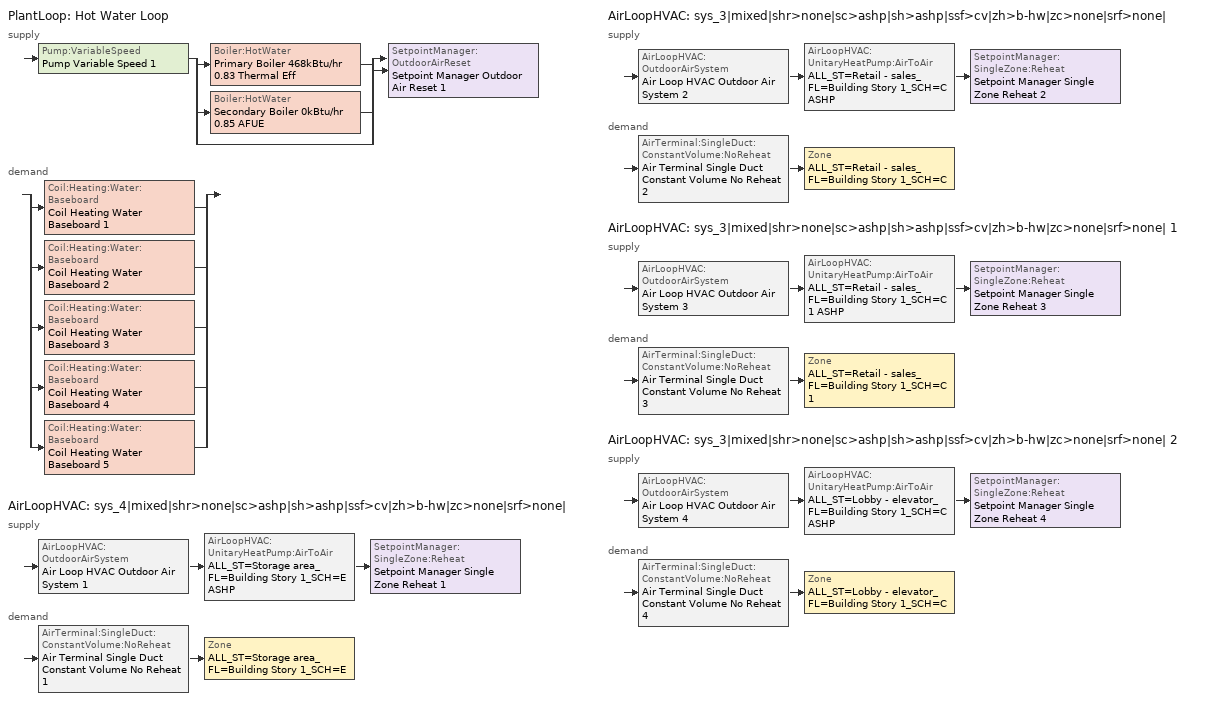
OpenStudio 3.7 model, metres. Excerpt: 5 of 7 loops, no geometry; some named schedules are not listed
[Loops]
PlantLoop 'Hot Water Loop'
 supply: Pump:VariableSpeed 'Pump Variable Speed 1' > split
  | Boiler:HotWater 'Primary Boiler 468kBtu/hr 0.83 Thermal Eff'
  | Boiler:HotWater 'Secondary Boiler 0kBtu/hr 0.85 AFUE'
  | bypass
  join > SetpointManager:OutdoorAirReset 'Setpoint Manager Outdoor Air Reset 1'
 demand: split
  | Coil:Heating:Water:Baseboard 'Coil Heating Water Baseboard 1'
  | Coil:Heating:Water:Baseboard 'Coil Heating Water Baseboard 2'
  | Coil:Heating:Water:Baseboard 'Coil Heating Water Baseboard 3'
  | Coil:Heating:Water:Baseboard 'Coil Heating Water Baseboard 4'
  | Coil:Heating:Water:Baseboard 'Coil Heating Water Baseboard 5'
AirLoopHVAC 'sys_4|mixed|shr>none|sc>ashp|sh>ashp|ssf>cv|zh>b-hw|zc>none|srf>none|'
 supply: AirLoopHVAC:OutdoorAirSystem 'Air Loop HVAC Outdoor Air System 1' > AirLoopHVAC:UnitaryHeatPump:AirToAir 'ALL_ST=Storage area_FL=Building Story 1_SCH=E ASHP' > SetpointManager:SingleZone:Reheat 'Setpoint Manager Single Zone Reheat 1'
 demand: AirTerminal:SingleDuct:ConstantVolume:NoReheat 'Air Terminal Single Duct Constant Volume No Reheat 1' > Zone 'ALL_ST=Storage area_FL=Building Story 1_SCH=E'
AirLoopHVAC 'sys_3|mixed|shr>none|sc>ashp|sh>ashp|ssf>cv|zh>b-hw|zc>none|srf>none|'
 supply: AirLoopHVAC:OutdoorAirSystem 'Air Loop HVAC Outdoor Air System 2' > AirLoopHVAC:UnitaryHeatPump:AirToAir 'ALL_ST=Retail - sales_FL=Building Story 1_SCH=C ASHP' > SetpointManager:SingleZone:Reheat 'Setpoint Manager Single Zone Reheat 2'
 demand: AirTerminal:SingleDuct:ConstantVolume:NoReheat 'Air Terminal Single Duct Constant Volume No Reheat 2' > Zone 'ALL_ST=Retail - sales_FL=Building Story 1_SCH=C'
AirLoopHVAC 'sys_3|mixed|shr>none|sc>ashp|sh>ashp|ssf>cv|zh>b-hw|zc>none|srf>none| 1'
 supply: AirLoopHVAC:OutdoorAirSystem 'Air Loop HVAC Outdoor Air System 3' > AirLoopHVAC:UnitaryHeatPump:AirToAir 'ALL_ST=Retail - sales_FL=Building Story 1_SCH=C 1 ASHP' > SetpointManager:SingleZone:Reheat 'Setpoint Manager Single Zone Reheat 3'
 demand: AirTerminal:SingleDuct:ConstantVolume:NoReheat 'Air Terminal Single Duct Constant Volume No Reheat 3' > Zone 'ALL_ST=Retail - sales_FL=Building Story 1_SCH=C 1'
AirLoopHVAC 'sys_3|mixed|shr>none|sc>ashp|sh>ashp|ssf>cv|zh>b-hw|zc>none|srf>none| 2'
 supply: AirLoopHVAC:OutdoorAirSystem 'Air Loop HVAC Outdoor Air System 4' > AirLoopHVAC:UnitaryHeatPump:AirToAir 'ALL_ST=Lobby - elevator_FL=Building Story 1_SCH=C ASHP' > SetpointManager:SingleZone:Reheat 'Setpoint Manager Single Zone Reheat 4'
 demand: AirTerminal:SingleDuct:ConstantVolume:NoReheat 'Air Terminal Single Duct Constant Volume No Reheat 4' > Zone 'ALL_ST=Lobby - elevator_FL=Building Story 1_SCH=C'
[Sizing:Zone] Zone Cooling Design Supply Air Temperature Input Method=TemperatureDifference; Zone Cooling Design Supply Air Temperature {C}=14; Zone Cooling Design Supply Air Temperature Difference {deltaC}=11; Zone Heating Design Supply Air Temperature Input Method=TemperatureDifference; Zone Heating Design Supply Air Temperature {C}=40; Zone Heating Design Supply Air Temperature Difference {deltaC}=21; Zone Cooling Design Supply Air Humidity Ratio {kg-H2O/kg-air}=0.0085; Zone Heating Design Supply Air Humidity Ratio {kg-H2O/kg-air}=0.008; Zone Heating Sizing Factor=1.3; Zone Cooling Sizing Factor=1; Cooling Design Air Flow Method=DesignDay; Heating Design Air Flow Method=DesignDay; Account for Dedicated Outdoor Air System=No; Dedicated Outdoor Air System Control Strategy=NeutralSupplyAir; Dedicated Outdoor Air Low Setpoint Temperature for Design {C}=autosize; Dedicated Outdoor Air High Setpoint Temperature for Design {C}=autosize; Zone Load Sizing Method=Sensible Load Only No Latent Load; Zone Latent Cooling Design Supply Air Humidity Ratio Input Method=HumidityRatioDifference; Zone Cooling Design Supply Air Humidity Ratio Difference {kgWater/kgDryAir}=0.005; Zone Latent Heating Design Supply Air Humidity Ratio Input Method=HumidityRatioDifference; Zone Humidification Design Supply Air Humidity Ratio Difference {kgWater/kgDryAir}=0.005
ALL_ST=Retail - sales_FL=Building Story 1_SCH=C; ALL_ST=Retail - sales_FL=Building Story 1_SCH=C 1; ALL_ST=Storage area_FL=Building Story 1_SCH=E; ALL_ST=Lobby - elevator_FL=Building Story 1_SCH=C
[Zone equipment]
ALL_ST=Retail - sales_FL=Building Story 1_SCH=C: Zone HVAC Baseboard Convective Water 2, Air Terminal Single Duct Constant Volume No Reheat 2
ALL_ST=Retail - sales_FL=Building Story 1_SCH=C 1: Zone HVAC Baseboard Convective Water 3, Air Terminal Single Duct Constant Volume No Reheat 3
ALL_ST=Storage area_FL=Building Story 1_SCH=E: Zone HVAC Baseboard Convective Water 1, Air Terminal Single Duct Constant Volume No Reheat 1
ALL_ST=Lobby - elevator_FL=Building Story 1_SCH=C: Zone HVAC Baseboard Convective Water 4, Air Terminal Single Duct Constant Volume No Reheat 4
[PlantLoop]
Hot Water Loop: Fluid Type=Water; Glycol Concentration=0; Plant Loop Volume {m3}=Autocalculate; Load Distribution Scheme=Optimal
[Sizing:Plant]
Hot Water Loop: Loop Type=Heating; Design Loop Exit Temperature {C}=82; Loop Design Temperature Difference {deltaC}=16; Sizing Option=NonCoincident; Zone Timesteps in Averaging Window=1; Coincident Sizing Factor Mode=None
[Pump:VariableSpeed]
Pump Variable Speed 1: Motor Efficiency=0.855; Pump Control Type=Intermittent; Skin Loss Radiative Fraction=0.5; Design Power Sizing Method=PowerPerFlowPerPressure; Design Electric Power per Unit Flow Rate {W/(m3/s)}=348701.1; Design Shaft Power per Unit Flow Rate per Unit Head {W-s/m3-Pa}=1.28205; Design Minimum Flow Rate Fraction=0
[Boiler:HotWater] Fuel Type=NaturalGas; Normalized Boiler Efficiency Curve=BOILER-EFFFPLR-NECB2011; Water Outlet Upper Temperature Limit {C}=99; Boiler Flow Mode=ConstantFlow; On Cycle Parasitic Electric Load {W}=0; Off Cycle Parasitic Fuel Load {W}=0; Sizing Factor=1
Name | Nominal Capacity {W} | Nominal Thermal Efficiency
Primary Boiler 468kBtu/hr 0.83 Thermal Eff | 137293 | 0.83
Secondary Boiler 0kBtu/hr 0.85 AFUE | 0.001 | 0.85
[SetpointManager:OutdoorAirReset]
Setpoint Manager Outdoor Air Reset 1: Control Variable=Temperature; Setpoint at Outdoor Low Temperature {C}=82; Outdoor Low Temperature {C}=-16; Setpoint at Outdoor High Temperature {C}=60; Outdoor High Temperature {C}=0; Setpoint Node or NodeList=Hot Water Loop Supply Outlet Node
[AirLoopHVAC] Design Supply Air Flow Rate {m3/s}=autosize; Design Return Air Flow Fraction of Supply Air Flow=1
Name | Availability Schedule
sys_4|mixed|shr>none|sc>ashp|sh>ashp|ssf>cv|zh>b-hw|zc>none|srf>none| | sys_4|mixed|shr>none|sc>ashp|sh>ashp|ssf>cv|zh>b-hw|zc>none|srf>none| Occ Sch
sys_3|mixed|shr>none|sc>ashp|sh>ashp|ssf>cv|zh>b-hw|zc>none|srf>none| | sys_3|mixed|shr>none|sc>ashp|sh>ashp|ssf>cv|zh>b-hw|zc>none|srf>none| Occ Sch
sys_3|mixed|shr>none|sc>ashp|sh>ashp|ssf>cv|zh>b-hw|zc>none|srf>none| 1 | sys_3|mixed|shr>none|sc>ashp|sh>ashp|ssf>cv|zh>b-hw|zc>none|srf>none| 1 Occ Sch
sys_3|mixed|shr>none|sc>ashp|sh>ashp|ssf>cv|zh>b-hw|zc>none|srf>none| 2 | sys_3|mixed|shr>none|sc>ashp|sh>ashp|ssf>cv|zh>b-hw|zc>none|srf>none| 2 Occ Sch
[Sizing:System] Type of Load to Size On=Sensible; Design Outdoor Air Flow Rate {m3/s}=Autosize; Central Heating Maximum System Air Flow Ratio=1; Preheat Design Temperature {C}=7; Preheat Design Humidity Ratio {kg-H2O/kg-Air}=0.008; Precool Design Temperature {C}=13; Precool Design Humidity Ratio {kg-H2O/kg-Air}=0.008; Central Cooling Design Supply Air Temperature {C}=13; Central Heating Design Supply Air Temperature {C}=43; Sizing Option=NonCoincident; 100% Outdoor Air in Cooling=No; 100% Outdoor Air in Heating=No; Central Cooling Design Supply Air Humidity Ratio {kg-H2O/kg-Air}=0.0085; Central Heating Design Supply Air Humidity Ratio {kg-H2O/kg-Air}=0.008; Cooling Design Air Flow Method=DesignDay; Cooling Design Air Flow Rate {m3/s}=0; Heating Design Air Flow Method=DesignDay; Heating Design Air Flow Rate {m3/s}=0; System Outdoor Air Method=ZoneSum; Zone Maximum Outdoor Air Fraction=1; Cooling Supply Air Flow Rate Per Floor Area {m3/s-m2}=0.00996765; Cooling Fraction of Autosized Cooling Supply Air Flow Rate=1; Cooling Supply Air Flow Rate Per Unit Cooling Capacity {m3/s-W}=3.94755e-05; Heating Supply Air Flow Rate Per Floor Area {m3/s-m2}=0.00996765; Heating Fraction of Autosized Heating Supply Air Flow Rate=1; Heating Fraction of Autosized Cooling Supply Air Flow Rate=1; Heating Supply Air Flow Rate Per Unit Heating Capacity {m3/s-W}=3.15882e-05; Cooling Design Capacity Method=CoolingDesignCapacity; Cooling Design Capacity {W}=autosize; Cooling Design Capacity Per Floor Area {W/m2}=234.7; Fraction of Autosized Cooling Design Capacity=1; Heating Design Capacity Method=HeatingDesignCapacity; Heating Design Capacity {W}=autosize; Heating Design Capacity Per Floor Area {W/m2}=157; Fraction of Autosized Heating Design Capacity=1; Central Cooling Capacity Control Method=OnOff; Occupant Diversity=autosize
sys_4|mixed|shr>none|sc>ashp|sh>ashp|ssf>cv|zh>b-hw|zc>none|srf>none|; sys_3|mixed|shr>none|sc>ashp|sh>ashp|ssf>cv|zh>b-hw|zc>none|srf>none|; sys_3|mixed|shr>none|sc>ashp|sh>ashp|ssf>cv|zh>b-hw|zc>none|srf>none| 1; sys_3|mixed|shr>none|sc>ashp|sh>ashp|ssf>cv|zh>b-hw|zc>none|srf>none| 2
[Fan:OnOff] Availability Schedule=Always On Discrete; Fan Total Efficiency=0.39975; Pressure Rise {Pa}=622.722; Maximum Flow Rate {m3/s}=autosize; Motor Efficiency=0.615; Motor In Airstream Fraction=1
Name | Fan Power Ratio Function of Speed Ratio Curve | Fan Efficiency Ratio Function of Speed Ratio Curve
Fan On Off 1 | Fan On Off Power Curve | Fan On Off Efficiency Curve
Fan On Off 2 | Fan On Off Power Curve 1 | Fan On Off Efficiency Curve 1
Fan On Off 3 | Fan On Off Power Curve 2 | Fan On Off Efficiency Curve 2
Fan On Off 4 | Fan On Off Power Curve 3 | Fan On Off Efficiency Curve 3
[Coil:Cooling:DX:SingleSpeed] Availability Schedule=Always On Discrete; Rated Total Cooling Capacity {W}=autosize; Rated Sensible Heat Ratio=autosize; Rated Air Flow Rate {m3/s}=autosize; Rated Evaporator Fan Power Per Volume Flow Rate 2017 {W/(m3/s)}=773.3; Rated Evaporator Fan Power Per Volume Flow Rate 2023 {W/(m3/s)}=934.4; Total Cooling Capacity Function of Temperature Curve=DXCOOL-NECB2011-REF-CAPFT; Total Cooling Capacity Function of Flow Fraction Curve=DXCOOL-NECB2011-REF-CAPFFLOW; Energy Input Ratio Function of Temperature Curve=DXCOOL-NECB2011-REF-COOLEIRFT; Energy Input Ratio Function of Flow Fraction Curve=DXCOOL-NECB2011-REF-COOLEIRFFLOW; Part Load Fraction Correlation Curve=DXCOOL-NECB2011-REF-COOLPLFFPLR; Minimum Outdoor Dry-Bulb Temperature for Compressor Operation {C}=-25; Nominal Time for Condensate Removal to Begin {s}=0; Ratio of Initial Moisture Evaporation Rate and Steady State Latent Capacity=0; Maximum Cycling Rate {cycles/hr}=0; Latent Capacity Time Constant {s}=0; Condenser Type=AirCooled; Evaporative Condenser Effectiveness=0.9; Evaporative Condenser Air Flow Rate {m3/s}=autosize; Evaporative Condenser Pump Rated Power Consumption {W}=autosize; Crankcase Heater Capacity {W}=0; Maximum Outdoor Dry-Bulb Temperature for Crankcase Heater Operation {C}=10; Basin Heater Capacity {W/K}=0; Basin Heater Setpoint Temperature {C}=2
Name | Rated COP {W/W}
CoilCoolingDXSingleSpeed_ashp 93kBtu/hr 9.26EER; CoilCoolingDXSingleSpeed_ashp 1 90kBtu/hr 9.26EER; CoilCoolingDXSingleSpeed_ashp 2 89kBtu/hr 9.26EER | 3.22027
CoilCoolingDXSingleSpeed_ashp 3 13kBtu/hr 10.0EER | 3.46672
[Coil:Heating:DX:SingleSpeed] Availability Schedule=Always On Discrete; Rated Air Flow Rate {m3/s}=Autosize; Rated Supply Fan Power Per Volume Flow Rate 2017 {W/(m3/s)}=773.3; Rated Supply Fan Power Per Volume Flow Rate 2023 {W/(m3/s)}=934.4; Total Heating Capacity Function of Temperature Curve=DXHEAT-NECB2011-REF-CAPFT; Total Heating Capacity Function of Flow Fraction Curve=DXHEAT-NECB2011-REF-CAPFFLOW; Energy Input Ratio Function of Temperature Curve=DXHEAT-NECB2011-REF-EIRFT; Energy Input Ratio Function of Flow Fraction Curve=DXHEAT-NECB2011-REF-EIRFFLOW; Part Load Fraction Correlation Curve=DXHEAT-NECB2011-REF-PLFFPLR; Minimum Outdoor Dry-Bulb Temperature for Compressor Operation {C}=-10; Defrost Strategy=Resistive; Defrost Control=Timed; Defrost Time Period Fraction=0.166667; Resistive Defrost Heater Capacity {W}=2000
Name | Rated Total Heating Capacity {W} | Rated COP {W/W}
CoilHeatingDXSingleSpeed_ashp 67 Clg kBtu/hr 3.3COPH | 19689.7 | 3.53741
CoilHeatingDXSingleSpeed_ashp 1 65 Clg kBtu/hr 3.1COPH | 19044.1 | 3.32201
CoilHeatingDXSingleSpeed_ashp 2 65 Clg kBtu/hr 3.1COPH | 18942.5 | 3.32185
CoilHeatingDXSingleSpeed_ashp 3 9 Clg kBtu/hr 3.1COPH | 2698.9 | 3.29643
[Controller:OutdoorAir] Minimum Outdoor Air Flow Rate {m3/s}=autosize; Maximum Outdoor Air Flow Rate {m3/s}=Autosize; Economizer Control Action Type=ModulateFlow; Lockout Type=NoLockout; Minimum Limit Type=FixedMinimum; High Humidity Control=No; Heat Recovery Bypass Control Type=BypassWhenWithinEconomizerLimits; Economizer Operation Staging=InterlockedWithMechanicalCooling
Name | Economizer Control Type | Minimum Outdoor Air Schedule | Controller Mechanical Ventilation | Economizer Maximum Limit Dry-Bulb Temperature {C} | Economizer Maximum Limit Enthalpy {J/kg} | Economizer Minimum Limit Dry-Bulb Temperature {C}
Controller Outdoor Air 1 | DifferentialEnthalpy | sys_4|mixed|shr>none|sc>ashp|sh>ashp|ssf>cv|zh>b-hw|zc>none|srf>none| Occ Sch | Controller Mechanical Ventilation 1
Controller Outdoor Air 2 | DifferentialEnthalpy | sys_3|mixed|shr>none|sc>ashp|sh>ashp|ssf>cv|zh>b-hw|zc>none|srf>none| Occ Sch | Controller Mechanical Ventilation 2
Controller Outdoor Air 3 | DifferentialEnthalpy | sys_3|mixed|shr>none|sc>ashp|sh>ashp|ssf>cv|zh>b-hw|zc>none|srf>none| 1 Occ Sch | Controller Mechanical Ventilation 3
Controller Outdoor Air 4 | NoEconomizer | sys_3|mixed|shr>none|sc>ashp|sh>ashp|ssf>cv|zh>b-hw|zc>none|srf>none| 2 Occ Sch | Controller Mechanical Ventilation 4 | 28 | 64000 | -100
[Controller:MechanicalVentilation] Availability Schedule=Always On Discrete; System Outdoor Air Method=ZoneSum
Controller Mechanical Ventilation 1; Controller Mechanical Ventilation 2; Controller Mechanical Ventilation 3; Controller Mechanical Ventilation 4
[AirLoopHVAC:OutdoorAirSystem]
Name | Controller
Air Loop HVAC Outdoor Air System 1 | Controller Outdoor Air 1
Air Loop HVAC Outdoor Air System 2 | Controller Outdoor Air 2
Air Loop HVAC Outdoor Air System 3 | Controller Outdoor Air 3
Air Loop HVAC Outdoor Air System 4 | Controller Outdoor Air 4
[Coil:Heating:Electric] Availability Schedule=Always On Discrete
Coil Heating Electric 1; Coil Heating Electric 2; Coil Heating Electric 3; Coil Heating Electric 4
[AirLoopHVAC:UnitaryHeatPump:AirToAir] Availability Schedule=Always On Discrete; Supply Air Flow Rate During Cooling Operation {m3/s}=Autosize; Supply Air Flow Rate During Heating Operation {m3/s}=Autosize; Maximum Supply Air Temperature from Supplemental Heater {C}=Autosize
Name | Controlling Zone or Thermostat Location | Supply Air Fan | Heating Coil | Cooling Coil | Supplemental Heating Coil | Supply Air Fan Operating Mode Schedule
ALL_ST=Storage area_FL=Building Story 1_SCH=E ASHP | ALL_ST=Storage area_FL=Building Story 1_SCH=E | Fan On Off 1 | CoilHeatingDXSingleSpeed_ashp 67 Clg kBtu/hr 3.3COPH | CoilCoolingDXSingleSpeed_ashp 93kBtu/hr 9.26EER | Coil Heating Electric 1 | sys_4|mixed|shr>none|sc>ashp|sh>ashp|ssf>cv|zh>b-hw|zc>none|srf>none| Occ Sch
ALL_ST=Retail - sales_FL=Building Story 1_SCH=C ASHP | ALL_ST=Retail - sales_FL=Building Story 1_SCH=C | Fan On Off 2 | CoilHeatingDXSingleSpeed_ashp 1 65 Clg kBtu/hr 3.1COPH | CoilCoolingDXSingleSpeed_ashp 1 90kBtu/hr 9.26EER | Coil Heating Electric 2 | sys_3|mixed|shr>none|sc>ashp|sh>ashp|ssf>cv|zh>b-hw|zc>none|srf>none| Occ Sch
ALL_ST=Retail - sales_FL=Building Story 1_SCH=C 1 ASHP | ALL_ST=Retail - sales_FL=Building Story 1_SCH=C 1 | Fan On Off 3 | CoilHeatingDXSingleSpeed_ashp 2 65 Clg kBtu/hr 3.1COPH | CoilCoolingDXSingleSpeed_ashp 2 89kBtu/hr 9.26EER | Coil Heating Electric 3 | sys_3|mixed|shr>none|sc>ashp|sh>ashp|ssf>cv|zh>b-hw|zc>none|srf>none| 1 Occ Sch
ALL_ST=Lobby - elevator_FL=Building Story 1_SCH=C ASHP | ALL_ST=Lobby - elevator_FL=Building Story 1_SCH=C | Fan On Off 4 | CoilHeatingDXSingleSpeed_ashp 3 9 Clg kBtu/hr 3.1COPH | CoilCoolingDXSingleSpeed_ashp 3 13kBtu/hr 10.0EER | Coil Heating Electric 4 | sys_3|mixed|shr>none|sc>ashp|sh>ashp|ssf>cv|zh>b-hw|zc>none|srf>none| 2 Occ Sch
[SetpointManager:SingleZone:Reheat] Minimum Supply Air Temperature {C}=13; Maximum Supply Air Temperature {C}=43
Name | Control Zone | Setpoint Node or NodeList
Setpoint Manager Single Zone Reheat 1 | ALL_ST=Storage area_FL=Building Story 1_SCH=E | sys_4|mixed|shr>none|sc>ashp|sh>ashp|ssf>cv|zh>b-hw|zc>none|srf>none| Supply Outlet Node
Setpoint Manager Single Zone Reheat 2 | ALL_ST=Retail - sales_FL=Building Story 1_SCH=C | sys_3|mixed|shr>none|sc>ashp|sh>ashp|ssf>cv|zh>b-hw|zc>none|srf>none| Supply Outlet Node
Setpoint Manager Single Zone Reheat 3 | ALL_ST=Retail - sales_FL=Building Story 1_SCH=C 1 | sys_3|mixed|shr>none|sc>ashp|sh>ashp|ssf>cv|zh>b-hw|zc>none|srf>none| 1 Supply Outlet Node
Setpoint Manager Single Zone Reheat 4 | ALL_ST=Lobby - elevator_FL=Building Story 1_SCH=C | sys_3|mixed|shr>none|sc>ashp|sh>ashp|ssf>cv|zh>b-hw|zc>none|srf>none| 2 Supply Outlet Node
[Coil:Heating:Water:Baseboard] Heating Design Capacity Method=HeatingDesignCapacity; Heating Design Capacity {W}=autosize; Heating Design Capacity Per Floor Area {W/m2}=0; Fraction of Autosized Heating Design Capacity=0.8
Coil Heating Water Baseboard 1; Coil Heating Water Baseboard 2; Coil Heating Water Baseboard 3; Coil Heating Water Baseboard 4; Coil Heating Water Baseboard 5
[ZoneHVAC:Baseboard:Convective:Water] Availability Schedule=Always On Discrete
Name | Heating Coil
Zone HVAC Baseboard Convective Water 1 | Coil Heating Water Baseboard 1
Zone HVAC Baseboard Convective Water 2 | Coil Heating Water Baseboard 2
Zone HVAC Baseboard Convective Water 3 | Coil Heating Water Baseboard 3
Zone HVAC Baseboard Convective Water 4 | Coil Heating Water Baseboard 4
Zone HVAC Baseboard Convective Water 5 | Coil Heating Water Baseboard 5
[AirTerminal:SingleDuct:ConstantVolume:NoReheat] Availability Schedule=Always On Discrete; Maximum Air Flow Rate {m3/s}=AutoSize
Air Terminal Single Duct Constant Volume No Reheat 1; Air Terminal Single Duct Constant Volume No Reheat 2; Air Terminal Single Duct Constant Volume No Reheat 3; Air Terminal Single Duct Constant Volume No Reheat 4
[Schedule:Ruleset]
Name | Default Day Schedule | Summer Design Day Schedule | Winter Design Day Schedule
sys_3|mixed|shr>none|sc>ashp|sh>ashp|ssf>cv|zh>b-hw|zc>none|srf>none| Occ Sch | sys_3|mixed|shr>none|sc>ashp|sh>ashp|ssf>cv|zh>b-hw|zc>none|srf>none| Occ Sch Default | sys_3|mixed|shr>none|sc>ashp|sh>ashp|ssf>cv|zh>b-hw|zc>none|srf>none| Occ Sch Summer Design Day | sys_3|mixed|shr>none|sc>ashp|sh>ashp|ssf>cv|zh>b-hw|zc>none|srf>none| Occ Sch Winter Design Day
sys_3|mixed|shr>none|sc>ashp|sh>ashp|ssf>cv|zh>b-hw|zc>none|srf>none| 1 Occ Sch | sys_3|mixed|shr>none|sc>ashp|sh>ashp|ssf>cv|zh>b-hw|zc>none|srf>none| 1 Occ Sch Default | sys_3|mixed|shr>none|sc>ashp|sh>ashp|ssf>cv|zh>b-hw|zc>none|srf>none| 1 Occ Sch Summer Design Day | sys_3|mixed|shr>none|sc>ashp|sh>ashp|ssf>cv|zh>b-hw|zc>none|srf>none| 1 Occ Sch Winter Design Day
sys_3|mixed|shr>none|sc>ashp|sh>ashp|ssf>cv|zh>b-hw|zc>none|srf>none| 2 Occ Sch | sys_3|mixed|shr>none|sc>ashp|sh>ashp|ssf>cv|zh>b-hw|zc>none|srf>none| 2 Occ Sch Default | sys_3|mixed|shr>none|sc>ashp|sh>ashp|ssf>cv|zh>b-hw|zc>none|srf>none| 2 Occ Sch Summer Design Day | sys_3|mixed|shr>none|sc>ashp|sh>ashp|ssf>cv|zh>b-hw|zc>none|srf>none| 2 Occ Sch Winter Design Day
sys_4|mixed|shr>none|sc>ashp|sh>ashp|ssf>cv|zh>b-hw|zc>none|srf>none| Occ Sch | sys_4|mixed|shr>none|sc>ashp|sh>ashp|ssf>cv|zh>b-hw|zc>none|srf>none| Occ Sch Default | sys_4|mixed|shr>none|sc>ashp|sh>ashp|ssf>cv|zh>b-hw|zc>none|srf>none| Occ Sch Summer Design Day | sys_4|mixed|shr>none|sc>ashp|sh>ashp|ssf>cv|zh>b-hw|zc>none|srf>none| Occ Sch Winter Design Day
[Schedule:Day]
sys_4|mixed|shr>none|sc>ashp|sh>ashp|ssf>cv|zh>b-hw|zc>none|srf>none| Occ Sch Default: 8, 0, 0, 19, 0, 1, 24, 0, 0
sys_4|mixed|shr>none|sc>ashp|sh>ashp|ssf>cv|zh>b-hw|zc>none|srf>none| Occ Sch Winter Design Day; sys_4|mixed|shr>none|sc>ashp|sh>ashp|ssf>cv|zh>b-hw|zc>none|srf>none| Occ Sch Summer Design Day: 24, 0, 1
[Schedule:Constant]
Always On Discrete: Value=1
[Curve:Exponent] Coefficient1 Constant=1; Coefficient2 Constant=0; Coefficient3 Constant=0; Minimum Value of x=0; Maximum Value of x=1
Fan On Off Power Curve; Fan On Off Power Curve 1; Fan On Off Power Curve 2; Fan On Off Power Curve 3
[Curve:Cubic]
Name | Coefficient1 Constant | Coefficient2 x | Coefficient3 x**2 | Coefficient4 x**3 | Minimum Value of x | Maximum Value of x
Fan On Off Efficiency Curve; Fan On Off Efficiency Curve 1; Fan On Off Efficiency Curve 2; Fan On Off Efficiency Curve 3 | 1 | 0 | 0 | 0 | 0 | 1
DXHEAT-NECB2011-REF-CAPFT | 0.729009 | 0.0319275 | 0.000136404 | -8.748e-06 | -20 | 20
DXHEAT-NECB2011-REF-CAPFFLOW | 0.84 | 0.16 | 0 | 0 | 0.5 | 1.5
DXHEAT-NECB2011-REF-EIRFT | 1.2183 | -0.03612 | 0.00142 | -2.68e-05 | -20 | 20
DXHEAT-NECB2011-REF-PLFFPLR | 0.3696 | 2.3362 | -2.9577 | 1.2596 | 0.7 | 1
DXCOOL-NECB2011-REF-COOLPLFFPLR | 0.0277 | 4.9151 | -8.184 | 4.2702 | 0.7 | 1
BOILER-EFFFPLR-NECB2011 | 0.3831 | 2.0567 | -2.6469 | 1.2148 | 0 | 1
[Curve:Biquadratic] Minimum Value of x=13; Maximum Value of x=24; Minimum Value of y=24; Maximum Value of y=46
Name | Coefficient1 Constant | Coefficient2 x | Coefficient3 x**2 | Coefficient4 y | Coefficient5 y**2 | Coefficient6 x*y
DXCOOL-NECB2011-REF-CAPFT | 0.867905 | 0.0142459 | 0.00055436 | -0.0075575 | 3.3e-05 | -0.0001918
DXCOOL-NECB2011-REF-COOLEIRFT | 0.114171 | 0.0281822 | -0.0004199 | 0.0214108 | 0.000161028 | -0.000679104
[Curve:Quadratic]
Name | Coefficient1 Constant | Coefficient2 x | Coefficient3 x**2 | Minimum Value of x | Maximum Value of x
DXHEAT-NECB2011-REF-EIRFFLOW | 1.3824 | -0.4336 | 0.0512 | 0 | 1
DXCOOL-NECB2011-REF-CAPFFLOW | 0.8 | 0.2 | 0 | 0.5 | 1.5
DXCOOL-NECB2011-REF-COOLEIRFFLOW | 1.1552 | -0.1808 | 0.0256 | 0.5 | 1.5
